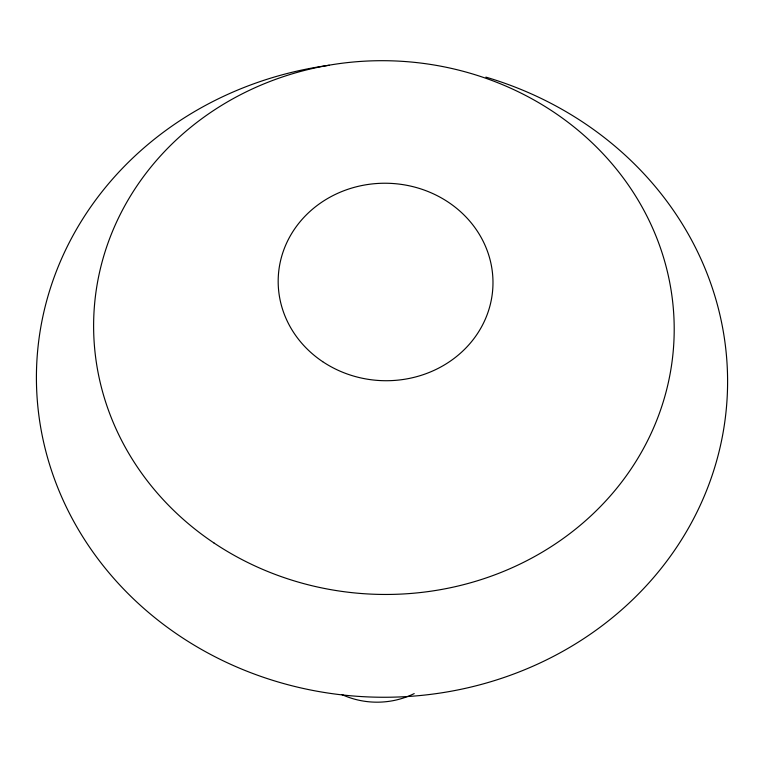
<?xml version="1.0" encoding="UTF-8"?>
<svg xmlns="http://www.w3.org/2000/svg" width="764" height="764" viewBox="0 0 764 764"><rect width="100%" height="100%" fill="white"/><g stroke="black" fill="none" stroke-linecap="round" stroke-linejoin="round"><path stroke-width="1.15" d="M414.212 693.588A78.682 72.322 2.1 0 1 341.966 694.6M485.875 77.116A345.624 317.671 2.1 0 1 651.577 579.876A345.624 317.671 2.1 0 1 82.779 536.806A345.624 317.671 2.1 0 1 329.255 65.265M213.968 542.975A290.32 266.846 2.1 0 0 672.702 356.32A290.32 266.846 2.1 0 0 265.051 83.419A290.32 266.846 2.1 0 0 213.968 542.975M322.704 361.678A107.418 98.737 2.1 0 0 492.427 292.612A107.418 98.737 2.1 0 0 341.603 191.64A107.418 98.737 2.1 0 0 322.704 361.678"/></g></svg>
